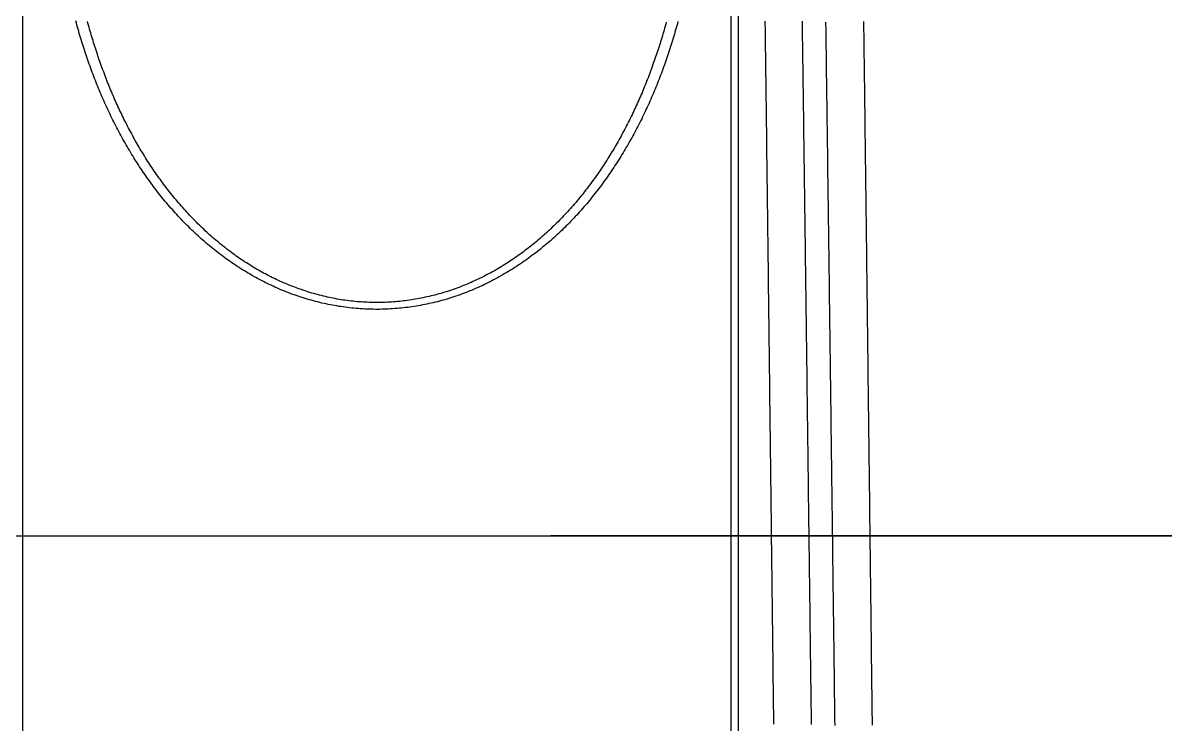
# Model space of a CAD drawing. Header units: millimetres. Extents: x 2213 to 82676, y 1050 to 28650.
# Drawn here: x 32554.17 to 32572.01, y 3489.42 to 3500.38 of the extents above; entities that cross this region are included whole.
import ezdxf

# ---------------------------------------------------------------- set-up
doc = ezdxf.new("R2010")
doc.units = ezdxf.units.MM
doc.header["$LTSCALE"] = 200
for name, pattern in [('CENTERX2', [101.6, 63.5, -12.7, 12.7, -12.7]), ('DASHDOT', [1, 0.5, -0.25, 0, -0.25]), ('DASHED', [0.75, 0.5, -0.25]), ('DGN4', [76.760163, 38.380082, -19.190041, 0, -19.190041])]:
    doc.linetypes.add(name, pattern=pattern)
doc.layers.add('A-FIX', color=5, linetype='Continuous')

# ---------------------------------------------------------------- blocks, each defined once
blk = doc.blocks.new('대변기 정면도')
at = {"linetype": 'Continuous'}
for p, q in [((14902.058, 31284.02), (14902.058, 31326.297)), ((14913.122, 31284.02), (14913.122, 31326.297)), ((14901.944, 31284.259), (14901.944, 31326.057))]:
    blk.add_line(p, q, dxfattribs=at)
at = {"linetype": 'DASHDOT'}
blk.add_line((14804.882, 31305.158), (14954.136, 31305.158), dxfattribs=at)
at = {"linetype": 'DGN4', "lineweight": 0}
blk.add_line((14804.882, 31305.158), (14954.137, 31305.158), dxfattribs=at)
at = {"linetype": 'CENTERX2', "ltscale": 100}
blk.add_line((14956.597, 31305.158), (14819.236, 31305.158), dxfattribs=at)
at = {"linetype": 'Continuous'}
blk.add_lwpolyline([(14899.99, 31313.198), (14899.989, 31313.167), (14899.989, 31313.135), (14899.989, 31313.104), (14899.988, 31313.073), (14899.988, 31313.041), (14899.987, 31313.01), (14899.987, 31312.979), (14899.987, 31312.947), (14899.986, 31312.916), (14899.986, 31312.885), (14899.985, 31312.853), (14899.985, 31312.822), (14899.985, 31312.791), (14899.984, 31312.759), (14899.984, 31312.728), (14899.983, 31312.697), (14899.983, 31312.665), (14899.983, 31312.634), (14899.982, 31312.603), (14899.982, 31312.571), (14899.981, 31312.54), (14899.981, 31312.509), (14899.981, 31312.477), (14899.98, 31312.446), (14899.98, 31312.415), (14899.979, 31312.383), (14899.979, 31312.352), (14899.979, 31312.321), (14899.978, 31312.29), (14899.978, 31312.258), (14899.977, 31312.227), (14899.977, 31312.196), (14899.977, 31312.164), (14899.976, 31312.133), (14899.976, 31312.102), (14899.975, 31312.07), (14899.975, 31312.039), (14899.975, 31312.008), (14899.974, 31311.976), (14899.974, 31311.945), (14899.973, 31311.914), (14899.973, 31311.882), (14899.973, 31311.851), (14899.972, 31311.82), (14899.972, 31311.788), (14899.971, 31311.757), (14899.971, 31311.726), (14899.971, 31311.694), (14899.97, 31311.663), (14899.97, 31311.632), (14899.969, 31311.6), (14899.969, 31311.569), (14899.969, 31311.538), (14899.968, 31311.506), (14899.968, 31311.475), (14899.967, 31311.444), (14899.967, 31311.412), (14899.967, 31311.381), (14899.966, 31311.35), (14899.966, 31311.318), (14899.966, 31311.287), (14899.965, 31311.256), (14899.965, 31311.224), (14899.964, 31311.193), (14899.964, 31311.162), (14899.964, 31311.13), (14899.963, 31311.099), (14899.963, 31311.068), (14899.962, 31311.036), (14899.962, 31311.005), (14899.962, 31310.974), (14899.961, 31310.943), (14899.961, 31310.911), (14899.96, 31310.88), (14899.96, 31310.849), (14899.96, 31310.817), (14899.959, 31310.786), (14899.959, 31310.755), (14899.958, 31310.723), (14899.958, 31310.692), (14899.958, 31310.661), (14899.957, 31310.629), (14899.957, 31310.598), (14899.957, 31310.567), (14899.956, 31310.535), (14899.956, 31310.504), (14899.955, 31310.473), (14899.955, 31310.441), (14899.955, 31310.41), (14899.954, 31310.379), (14899.954, 31310.347), (14899.953, 31310.316), (14899.953, 31310.285), (14899.953, 31310.253), (14899.952, 31310.222), (14899.952, 31310.191), (14899.952, 31310.159), (14899.951, 31310.128), (14899.951, 31310.097), (14899.95, 31310.065), (14899.95, 31310.034), (14899.95, 31310.003), (14899.949, 31309.971), (14899.949, 31309.94), (14899.948, 31309.909), (14899.948, 31309.877), (14899.948, 31309.846), (14899.947, 31309.815), (14899.947, 31309.783), (14899.947, 31309.752), (14899.946, 31309.721), (14899.946, 31309.689), (14899.945, 31309.658), (14899.945, 31309.627), (14899.945, 31309.595), (14899.944, 31309.564), (14899.944, 31309.533), (14899.943, 31309.502), (14899.943, 31309.47), (14899.943, 31309.439), (14899.942, 31309.408), (14899.942, 31309.376), (14899.942, 31309.345), (14899.941, 31309.314), (14899.941, 31309.282), (14899.94, 31309.251), (14899.94, 31309.22), (14899.94, 31309.188), (14899.939, 31309.157), (14899.939, 31309.126), (14899.939, 31309.094), (14899.938, 31309.063), (14899.938, 31309.032), (14899.937, 31309), (14899.937, 31308.969), (14899.937, 31308.938), (14899.936, 31308.906), (14899.936, 31308.875), (14899.935, 31308.844), (14899.935, 31308.812), (14899.935, 31308.781), (14899.934, 31308.75), (14899.934, 31308.718), (14899.934, 31308.687), (14899.933, 31308.656), (14899.933, 31308.624), (14899.932, 31308.593), (14899.932, 31308.562), (14899.932, 31308.53), (14899.931, 31308.499), (14899.931, 31308.468), (14899.931, 31308.436), (14899.93, 31308.405), (14899.93, 31308.374), (14899.929, 31308.342), (14899.929, 31308.311), (14899.929, 31308.28), (14899.928, 31308.248), (14899.928, 31308.217), (14899.927, 31308.186), (14899.927, 31308.155), (14899.927, 31308.123), (14899.926, 31308.092), (14899.926, 31308.061), (14899.926, 31308.029), (14899.925, 31307.998), (14899.925, 31307.967), (14899.924, 31307.935), (14899.924, 31307.904), (14899.924, 31307.873), (14899.923, 31307.841), (14899.923, 31307.81), (14899.923, 31307.779), (14899.922, 31307.747), (14899.922, 31307.716), (14899.921, 31307.685), (14899.921, 31307.653), (14899.921, 31307.622), (14899.92, 31307.591), (14899.92, 31307.559), (14899.92, 31307.528), (14899.919, 31307.497), (14899.919, 31307.465), (14899.918, 31307.434), (14899.918, 31307.403), (14899.918, 31307.371), (14899.917, 31307.34), (14899.917, 31307.309), (14899.917, 31307.277), (14899.916, 31307.246), (14899.916, 31307.215), (14899.915, 31307.183), (14899.915, 31307.152), (14899.915, 31307.121), (14899.914, 31307.089), (14899.914, 31307.058), (14899.914, 31307.027), (14899.913, 31306.995), (14899.913, 31306.964), (14899.912, 31306.933), (14899.912, 31306.901), (14899.912, 31306.87), (14899.911, 31306.839), (14899.911, 31306.808), (14899.911, 31306.776), (14899.91, 31306.745), (14899.91, 31306.714), (14899.909, 31306.682), (14899.909, 31306.651), (14899.909, 31306.62), (14899.908, 31306.588), (14899.908, 31306.557), (14899.908, 31306.526), (14899.907, 31306.494), (14899.907, 31306.463), (14899.906, 31306.432), (14899.906, 31306.4), (14899.906, 31306.369), (14899.905, 31306.338), (14899.905, 31306.306), (14899.905, 31306.275), (14899.904, 31306.244), (14899.904, 31306.212), (14899.903, 31306.181), (14899.903, 31306.15), (14899.903, 31306.118), (14899.902, 31306.087), (14899.902, 31306.056), (14899.902, 31306.024), (14899.901, 31305.993), (14899.901, 31305.962), (14899.9, 31305.93), (14899.9, 31305.899), (14899.9, 31305.868), (14899.899, 31305.836), (14899.899, 31305.805), (14899.899, 31305.774), (14899.898, 31305.742), (14899.898, 31305.711), (14899.897, 31305.68), (14899.897, 31305.648), (14899.897, 31305.617), (14899.896, 31305.586), (14899.896, 31305.554), (14899.896, 31305.523), (14899.895, 31305.492), (14899.895, 31305.46), (14899.894, 31305.429), (14899.894, 31305.398), (14899.894, 31305.367), (14899.893, 31305.335), (14899.893, 31305.304), (14899.893, 31305.273), (14899.892, 31305.241), (14899.892, 31305.21), (14899.891, 31305.179), (14899.891, 31305.147), (14899.891, 31305.116), (14899.89, 31305.085), (14899.89, 31305.053), (14899.89, 31305.022), (14899.889, 31304.991), (14899.889, 31304.959), (14899.888, 31304.928), (14899.888, 31304.897), (14899.888, 31304.865), (14899.887, 31304.834), (14899.887, 31304.803), (14899.887, 31304.771), (14899.886, 31304.74), (14899.886, 31304.709), (14899.885, 31304.677), (14899.885, 31304.646), (14899.885, 31304.615), (14899.884, 31304.583), (14899.884, 31304.552), (14899.884, 31304.521), (14899.883, 31304.489), (14899.883, 31304.458), (14899.882, 31304.427), (14899.882, 31304.395), (14899.882, 31304.364), (14899.881, 31304.333), (14899.881, 31304.301), (14899.881, 31304.27), (14899.88, 31304.239), (14899.88, 31304.207), (14899.88, 31304.176), (14899.879, 31304.145), (14899.879, 31304.113), (14899.878, 31304.082), (14899.878, 31304.051), (14899.878, 31304.019), (14899.877, 31303.988), (14899.877, 31303.957), (14899.877, 31303.926), (14899.876, 31303.894), (14899.876, 31303.863), (14899.875, 31303.832), (14899.875, 31303.8), (14899.875, 31303.769), (14899.874, 31303.738), (14899.874, 31303.706), (14899.874, 31303.675), (14899.873, 31303.644), (14899.873, 31303.612), (14899.872, 31303.581), (14899.872, 31303.55), (14899.872, 31303.518), (14899.871, 31303.487), (14899.871, 31303.456), (14899.871, 31303.424), (14899.87, 31303.393), (14899.87, 31303.362), (14899.869, 31303.33), (14899.869, 31303.299), (14899.869, 31303.268), (14899.868, 31303.236), (14899.868, 31303.205), (14899.868, 31303.174), (14899.867, 31303.142), (14899.867, 31303.111), (14899.866, 31303.08), (14899.866, 31303.048), (14899.866, 31303.017), (14899.865, 31302.986), (14899.865, 31302.954), (14899.864, 31302.923), (14899.864, 31302.892), (14899.864, 31302.86), (14899.863, 31302.829), (14899.863, 31302.798), (14899.863, 31302.766), (14899.862, 31302.735), (14899.862, 31302.704), (14899.861, 31302.672), (14899.861, 31302.641), (14899.861, 31302.61), (14899.86, 31302.579), (14899.86, 31302.547), (14899.86, 31302.516), (14899.859, 31302.485), (14899.859, 31302.453), (14899.858, 31302.422), (14899.858, 31302.391), (14899.858, 31302.359), (14899.857, 31302.328), (14899.857, 31302.297), (14899.857, 31302.265), (14899.856, 31302.234), (14899.856, 31302.203)], dxfattribs=at)
at = {"linetype": 'DASHED'}
for points in [[(14901.53, 31313.203), (14901.529, 31313.167), (14901.529, 31313.132), (14901.528, 31313.096), (14901.528, 31313.06), (14901.527, 31313.025), (14901.527, 31312.989), (14901.527, 31312.953), (14901.526, 31312.918), (14901.526, 31312.882), (14901.525, 31312.846), (14901.525, 31312.811), (14901.524, 31312.775), (14901.524, 31312.739), (14901.523, 31312.704), (14901.523, 31312.668), (14901.522, 31312.632), (14901.522, 31312.597), (14901.521, 31312.561), (14901.521, 31312.525), (14901.521, 31312.49), (14901.52, 31312.454), (14901.52, 31312.418), (14901.519, 31312.382), (14901.519, 31312.347), (14901.518, 31312.311), (14901.518, 31312.275), (14901.517, 31312.24), (14901.517, 31312.204), (14901.516, 31312.168), (14901.516, 31312.133), (14901.516, 31312.097), (14901.515, 31312.061), (14901.515, 31312.026), (14901.514, 31311.99), (14901.514, 31311.954), (14901.513, 31311.919), (14901.513, 31311.883), (14901.512, 31311.847), (14901.512, 31311.812), (14901.511, 31311.776), (14901.511, 31311.74), (14901.511, 31311.705), (14901.51, 31311.669), (14901.51, 31311.633), (14901.509, 31311.598), (14901.509, 31311.562), (14901.508, 31311.526), (14901.508, 31311.491), (14901.507, 31311.455), (14901.507, 31311.419), (14901.507, 31311.384), (14901.506, 31311.348), (14901.506, 31311.312), (14901.505, 31311.277), (14901.505, 31311.241), (14901.504, 31311.205), (14901.504, 31311.17), (14901.503, 31311.134), (14901.503, 31311.098), (14901.503, 31311.063), (14901.502, 31311.027), (14901.502, 31310.991), (14901.501, 31310.956), (14901.501, 31310.92), (14901.5, 31310.884), (14901.5, 31310.849), (14901.499, 31310.813), (14901.499, 31310.777), (14901.499, 31310.742), (14901.498, 31310.706), (14901.498, 31310.67), (14901.497, 31310.635), (14901.497, 31310.599), (14901.496, 31310.563), (14901.496, 31310.527), (14901.495, 31310.492), (14901.495, 31310.456), (14901.495, 31310.42), (14901.494, 31310.385), (14901.494, 31310.349), (14901.493, 31310.313), (14901.493, 31310.278), (14901.492, 31310.242), (14901.492, 31310.206), (14901.491, 31310.171), (14901.491, 31310.135), (14901.491, 31310.099), (14901.49, 31310.064), (14901.49, 31310.028), (14901.489, 31309.992), (14901.489, 31309.957), (14901.488, 31309.921), (14901.488, 31309.885), (14901.488, 31309.85), (14901.487, 31309.814), (14901.487, 31309.778), (14901.486, 31309.743), (14901.486, 31309.707), (14901.485, 31309.671), (14901.485, 31309.636), (14901.484, 31309.6), (14901.484, 31309.564), (14901.484, 31309.529), (14901.483, 31309.493), (14901.483, 31309.457), (14901.482, 31309.422), (14901.482, 31309.386), (14901.481, 31309.35), (14901.481, 31309.315), (14901.481, 31309.279), (14901.48, 31309.243), (14901.48, 31309.208), (14901.479, 31309.172), (14901.479, 31309.136), (14901.478, 31309.101), (14901.478, 31309.065), (14901.478, 31309.029), (14901.477, 31308.994), (14901.477, 31308.958), (14901.476, 31308.922), (14901.476, 31308.887), (14901.475, 31308.851), (14901.475, 31308.815), (14901.475, 31308.78), (14901.474, 31308.744), (14901.474, 31308.708), (14901.473, 31308.672), (14901.473, 31308.637), (14901.472, 31308.601), (14901.472, 31308.565), (14901.471, 31308.53), (14901.471, 31308.494), (14901.471, 31308.458), (14901.47, 31308.423), (14901.47, 31308.387), (14901.469, 31308.351), (14901.469, 31308.316), (14901.468, 31308.28), (14901.468, 31308.244), (14901.468, 31308.209), (14901.467, 31308.173), (14901.467, 31308.137), (14901.466, 31308.102), (14901.466, 31308.066), (14901.465, 31308.03), (14901.465, 31307.995), (14901.465, 31307.959), (14901.464, 31307.923), (14901.464, 31307.888), (14901.463, 31307.852), (14901.463, 31307.816), (14901.462, 31307.781), (14901.462, 31307.745), (14901.462, 31307.709), (14901.461, 31307.674), (14901.461, 31307.638), (14901.46, 31307.602), (14901.46, 31307.567), (14901.459, 31307.531), (14901.459, 31307.495), (14901.459, 31307.46), (14901.458, 31307.424), (14901.458, 31307.388), (14901.457, 31307.353), (14901.457, 31307.317), (14901.456, 31307.281), (14901.456, 31307.246), (14901.456, 31307.21), (14901.455, 31307.174), (14901.455, 31307.139), (14901.454, 31307.103), (14901.454, 31307.067), (14901.453, 31307.032), (14901.453, 31306.996), (14901.453, 31306.96), (14901.452, 31306.925), (14901.452, 31306.889), (14901.451, 31306.853), (14901.451, 31306.817), (14901.45, 31306.782), (14901.45, 31306.746), (14901.45, 31306.71), (14901.449, 31306.675), (14901.449, 31306.639), (14901.448, 31306.603), (14901.448, 31306.568), (14901.447, 31306.532), (14901.447, 31306.496), (14901.447, 31306.461), (14901.446, 31306.425), (14901.446, 31306.389), (14901.445, 31306.354), (14901.445, 31306.318), (14901.444, 31306.282), (14901.444, 31306.247), (14901.444, 31306.211), (14901.443, 31306.175), (14901.443, 31306.14), (14901.442, 31306.104), (14901.442, 31306.068), (14901.441, 31306.033), (14901.441, 31305.997), (14901.441, 31305.961), (14901.44, 31305.926), (14901.44, 31305.89), (14901.439, 31305.854), (14901.439, 31305.819), (14901.439, 31305.783), (14901.438, 31305.747), (14901.438, 31305.712), (14901.437, 31305.676), (14901.437, 31305.64), (14901.436, 31305.605), (14901.436, 31305.569), (14901.436, 31305.533), (14901.435, 31305.498), (14901.435, 31305.462), (14901.434, 31305.426), (14901.434, 31305.391), (14901.433, 31305.355), (14901.433, 31305.319), (14901.433, 31305.284), (14901.432, 31305.248), (14901.432, 31305.212), (14901.431, 31305.177), (14901.431, 31305.141), (14901.43, 31305.105), (14901.43, 31305.069), (14901.43, 31305.034), (14901.429, 31304.998), (14901.429, 31304.962), (14901.428, 31304.927), (14901.428, 31304.891), (14901.427, 31304.855), (14901.427, 31304.82), (14901.427, 31304.784), (14901.426, 31304.748), (14901.426, 31304.713), (14901.425, 31304.677), (14901.425, 31304.641), (14901.424, 31304.606), (14901.424, 31304.57), (14901.424, 31304.534), (14901.423, 31304.499), (14901.423, 31304.463), (14901.422, 31304.427), (14901.422, 31304.392), (14901.421, 31304.356), (14901.421, 31304.32), (14901.421, 31304.285), (14901.42, 31304.249), (14901.42, 31304.213), (14901.419, 31304.178), (14901.419, 31304.142), (14901.418, 31304.106), (14901.418, 31304.071), (14901.418, 31304.035), (14901.417, 31303.999), (14901.417, 31303.964), (14901.416, 31303.928), (14901.416, 31303.892), (14901.416, 31303.857), (14901.415, 31303.821), (14901.415, 31303.785), (14901.414, 31303.75), (14901.414, 31303.714), (14901.413, 31303.678), (14901.413, 31303.643), (14901.413, 31303.607), (14901.412, 31303.571), (14901.412, 31303.536), (14901.411, 31303.5), (14901.411, 31303.464), (14901.41, 31303.429), (14901.41, 31303.393), (14901.41, 31303.357), (14901.409, 31303.322), (14901.409, 31303.286), (14901.408, 31303.25), (14901.408, 31303.214), (14901.407, 31303.179), (14901.407, 31303.143), (14901.407, 31303.107), (14901.406, 31303.072), (14901.406, 31303.036), (14901.405, 31303), (14901.405, 31302.965), (14901.404, 31302.929), (14901.404, 31302.893), (14901.404, 31302.858), (14901.403, 31302.822), (14901.403, 31302.786), (14901.402, 31302.751), (14901.402, 31302.715), (14901.401, 31302.679), (14901.401, 31302.644), (14901.401, 31302.608), (14901.4, 31302.572), (14901.4, 31302.537), (14901.399, 31302.501), (14901.399, 31302.465), (14901.398, 31302.43), (14901.398, 31302.394), (14901.398, 31302.358), (14901.397, 31302.323), (14901.397, 31302.287), (14901.396, 31302.251), (14901.396, 31302.216)], [(14900.582, 31313.189), (14900.582, 31313.159), (14900.582, 31313.13), (14900.581, 31313.1), (14900.581, 31313.07), (14900.58, 31313.041), (14900.58, 31313.011), (14900.579, 31312.982), (14900.579, 31312.952), (14900.579, 31312.923), (14900.578, 31312.893), (14900.578, 31312.864), (14900.577, 31312.834), (14900.577, 31312.805), (14900.577, 31312.775), (14900.576, 31312.746), (14900.576, 31312.716), (14900.575, 31312.686), (14900.575, 31312.657), (14900.575, 31312.627), (14900.574, 31312.598), (14900.574, 31312.568), (14900.573, 31312.539), (14900.573, 31312.509), (14900.573, 31312.48), (14900.572, 31312.45), (14900.572, 31312.421), (14900.571, 31312.391), (14900.571, 31312.361), (14900.571, 31312.332), (14900.57, 31312.302), (14900.57, 31312.273), (14900.569, 31312.243), (14900.569, 31312.214), (14900.569, 31312.184), (14900.568, 31312.155), (14900.568, 31312.125), (14900.567, 31312.096), (14900.567, 31312.066), (14900.567, 31312.036), (14900.566, 31312.007), (14900.566, 31311.977), (14900.565, 31311.948), (14900.565, 31311.918), (14900.565, 31311.889), (14900.564, 31311.859), (14900.564, 31311.83), (14900.563, 31311.8), (14900.563, 31311.771), (14900.563, 31311.741), (14900.562, 31311.711), (14900.562, 31311.682), (14900.561, 31311.652), (14900.561, 31311.623), (14900.561, 31311.593), (14900.56, 31311.564), (14900.56, 31311.534), (14900.559, 31311.505), (14900.559, 31311.475), (14900.559, 31311.446), (14900.558, 31311.416), (14900.558, 31311.387), (14900.557, 31311.357), (14900.557, 31311.327), (14900.557, 31311.298), (14900.556, 31311.268), (14900.556, 31311.239), (14900.555, 31311.209), (14900.555, 31311.18), (14900.555, 31311.15), (14900.554, 31311.121), (14900.554, 31311.091), (14900.553, 31311.062), (14900.553, 31311.032), (14900.553, 31311.002), (14900.552, 31310.973), (14900.552, 31310.943), (14900.551, 31310.914), (14900.551, 31310.884), (14900.551, 31310.855), (14900.55, 31310.825), (14900.55, 31310.796), (14900.55, 31310.766), (14900.549, 31310.737), (14900.549, 31310.707), (14900.548, 31310.677), (14900.548, 31310.648), (14900.548, 31310.618), (14900.547, 31310.589), (14900.547, 31310.559), (14900.546, 31310.53), (14900.546, 31310.5), (14900.546, 31310.471), (14900.545, 31310.441), (14900.545, 31310.412), (14900.544, 31310.382), (14900.544, 31310.352), (14900.544, 31310.323), (14900.543, 31310.293), (14900.543, 31310.264), (14900.543, 31310.234), (14900.542, 31310.205), (14900.542, 31310.175), (14900.541, 31310.146), (14900.541, 31310.116), (14900.541, 31310.087), (14900.54, 31310.057), (14900.54, 31310.027), (14900.539, 31309.998), (14900.539, 31309.968), (14900.539, 31309.939), (14900.538, 31309.909), (14900.538, 31309.88), (14900.537, 31309.85), (14900.537, 31309.821), (14900.537, 31309.791), (14900.536, 31309.762), (14900.536, 31309.732), (14900.536, 31309.703), (14900.535, 31309.673), (14900.535, 31309.643), (14900.534, 31309.614), (14900.534, 31309.584), (14900.534, 31309.555), (14900.533, 31309.525), (14900.533, 31309.496), (14900.533, 31309.466), (14900.532, 31309.437), (14900.532, 31309.407), (14900.531, 31309.378), (14900.531, 31309.348), (14900.531, 31309.318), (14900.53, 31309.289), (14900.53, 31309.259), (14900.529, 31309.23), (14900.529, 31309.2), (14900.529, 31309.171), (14900.528, 31309.141), (14900.528, 31309.112), (14900.528, 31309.082), (14900.527, 31309.053), (14900.527, 31309.023), (14900.526, 31308.993), (14900.526, 31308.964), (14900.526, 31308.934), (14900.525, 31308.905), (14900.525, 31308.875), (14900.524, 31308.846), (14900.524, 31308.816), (14900.524, 31308.787), (14900.523, 31308.757), (14900.523, 31308.728), (14900.523, 31308.698), (14900.522, 31308.668), (14900.522, 31308.639), (14900.521, 31308.609), (14900.521, 31308.58), (14900.521, 31308.55), (14900.52, 31308.521), (14900.52, 31308.491), (14900.52, 31308.462), (14900.519, 31308.432), (14900.519, 31308.403), (14900.518, 31308.373), (14900.518, 31308.343), (14900.518, 31308.314), (14900.517, 31308.284), (14900.517, 31308.255), (14900.516, 31308.225), (14900.516, 31308.196), (14900.516, 31308.166), (14900.515, 31308.137), (14900.515, 31308.107), (14900.515, 31308.078), (14900.514, 31308.048), (14900.514, 31308.019), (14900.513, 31307.989), (14900.513, 31307.959), (14900.513, 31307.93), (14900.512, 31307.9), (14900.512, 31307.871), (14900.512, 31307.841), (14900.511, 31307.812), (14900.511, 31307.782), (14900.51, 31307.753), (14900.51, 31307.723), (14900.51, 31307.694), (14900.509, 31307.664), (14900.509, 31307.634), (14900.509, 31307.605), (14900.508, 31307.575), (14900.508, 31307.546), (14900.507, 31307.516), (14900.507, 31307.487), (14900.507, 31307.457), (14900.506, 31307.428), (14900.506, 31307.398), (14900.506, 31307.369), (14900.505, 31307.339), (14900.505, 31307.309), (14900.504, 31307.28), (14900.504, 31307.25), (14900.504, 31307.221), (14900.503, 31307.191), (14900.503, 31307.162), (14900.503, 31307.132), (14900.502, 31307.103), (14900.502, 31307.073), (14900.501, 31307.044), (14900.501, 31307.014), (14900.501, 31306.984), (14900.5, 31306.955), (14900.5, 31306.925), (14900.5, 31306.896), (14900.499, 31306.866), (14900.499, 31306.837), (14900.498, 31306.807), (14900.498, 31306.778), (14900.498, 31306.748), (14900.497, 31306.719), (14900.497, 31306.689), (14900.497, 31306.659), (14900.496, 31306.63), (14900.496, 31306.6), (14900.495, 31306.571), (14900.495, 31306.541), (14900.495, 31306.512), (14900.494, 31306.482), (14900.494, 31306.453), (14900.494, 31306.423), (14900.493, 31306.394), (14900.493, 31306.364), (14900.492, 31306.335), (14900.492, 31306.305), (14900.492, 31306.275), (14900.491, 31306.246), (14900.491, 31306.216), (14900.491, 31306.187), (14900.49, 31306.157), (14900.49, 31306.128), (14900.489, 31306.098), (14900.489, 31306.069), (14900.489, 31306.039), (14900.488, 31306.01), (14900.488, 31305.98), (14900.488, 31305.95), (14900.487, 31305.921), (14900.487, 31305.891), (14900.486, 31305.862), (14900.486, 31305.832), (14900.486, 31305.803), (14900.485, 31305.773), (14900.485, 31305.744), (14900.485, 31305.714), (14900.484, 31305.685), (14900.484, 31305.655), (14900.483, 31305.625), (14900.483, 31305.596), (14900.483, 31305.566), (14900.482, 31305.537), (14900.482, 31305.507), (14900.482, 31305.478), (14900.481, 31305.448), (14900.481, 31305.419), (14900.48, 31305.389), (14900.48, 31305.36), (14900.48, 31305.33), (14900.479, 31305.3), (14900.479, 31305.271), (14900.479, 31305.241), (14900.478, 31305.212), (14900.478, 31305.182), (14900.477, 31305.153), (14900.477, 31305.123), (14900.477, 31305.094), (14900.476, 31305.064), (14900.476, 31305.035), (14900.476, 31305.005), (14900.475, 31304.975), (14900.475, 31304.946), (14900.474, 31304.916), (14900.474, 31304.887), (14900.474, 31304.857), (14900.473, 31304.828), (14900.473, 31304.798), (14900.473, 31304.769), (14900.472, 31304.739), (14900.472, 31304.71), (14900.471, 31304.68), (14900.471, 31304.651), (14900.471, 31304.621), (14900.47, 31304.591), (14900.47, 31304.562), (14900.47, 31304.532), (14900.469, 31304.503), (14900.469, 31304.473), (14900.468, 31304.444), (14900.468, 31304.414), (14900.468, 31304.385), (14900.467, 31304.355), (14900.467, 31304.326), (14900.467, 31304.296), (14900.466, 31304.266), (14900.466, 31304.237), (14900.465, 31304.207), (14900.465, 31304.178), (14900.465, 31304.148), (14900.464, 31304.119), (14900.464, 31304.089), (14900.464, 31304.06), (14900.463, 31304.03), (14900.463, 31304.001), (14900.462, 31303.971), (14900.462, 31303.941), (14900.462, 31303.912), (14900.461, 31303.882), (14900.461, 31303.853), (14900.461, 31303.823), (14900.46, 31303.794), (14900.46, 31303.764), (14900.459, 31303.735), (14900.459, 31303.705), (14900.459, 31303.676), (14900.458, 31303.646), (14900.458, 31303.616), (14900.458, 31303.587), (14900.457, 31303.557), (14900.457, 31303.528), (14900.456, 31303.498), (14900.456, 31303.469), (14900.456, 31303.439), (14900.455, 31303.41), (14900.455, 31303.38), (14900.455, 31303.351), (14900.454, 31303.321), (14900.454, 31303.291), (14900.453, 31303.262), (14900.453, 31303.232), (14900.453, 31303.203), (14900.452, 31303.173), (14900.452, 31303.144), (14900.452, 31303.114), (14900.451, 31303.085), (14900.451, 31303.055), (14900.45, 31303.026), (14900.45, 31302.996), (14900.45, 31302.967), (14900.449, 31302.937), (14900.449, 31302.907), (14900.449, 31302.878), (14900.448, 31302.848), (14900.448, 31302.819), (14900.447, 31302.789), (14900.447, 31302.76), (14900.447, 31302.73), (14900.446, 31302.701), (14900.446, 31302.671), (14900.446, 31302.642), (14900.445, 31302.612), (14900.445, 31302.582), (14900.444, 31302.553), (14900.444, 31302.523), (14900.444, 31302.494), (14900.443, 31302.464), (14900.443, 31302.435), (14900.443, 31302.405), (14900.442, 31302.376), (14900.442, 31302.346), (14900.441, 31302.317), (14900.441, 31302.287), (14900.441, 31302.257), (14900.44, 31302.228), (14900.44, 31302.198)], [(14900.95, 31313.201), (14900.949, 31313.171), (14900.949, 31313.141), (14900.949, 31313.112), (14900.948, 31313.082), (14900.948, 31313.053), (14900.947, 31313.023), (14900.947, 31312.994), (14900.946, 31312.964), (14900.946, 31312.935), (14900.946, 31312.905), (14900.945, 31312.876), (14900.945, 31312.846), (14900.944, 31312.816), (14900.944, 31312.787), (14900.944, 31312.757), (14900.943, 31312.728), (14900.943, 31312.698), (14900.942, 31312.669), (14900.942, 31312.639), (14900.942, 31312.61), (14900.941, 31312.58), (14900.941, 31312.551), (14900.94, 31312.521), (14900.94, 31312.491), (14900.94, 31312.462), (14900.939, 31312.432), (14900.939, 31312.403), (14900.938, 31312.373), (14900.938, 31312.344), (14900.938, 31312.314), (14900.937, 31312.285), (14900.937, 31312.255), (14900.936, 31312.226), (14900.936, 31312.196), (14900.936, 31312.166), (14900.935, 31312.137), (14900.935, 31312.107), (14900.934, 31312.078), (14900.934, 31312.048), (14900.934, 31312.019), (14900.933, 31311.989), (14900.933, 31311.96), (14900.932, 31311.93), (14900.932, 31311.901), (14900.932, 31311.871), (14900.931, 31311.842), (14900.931, 31311.812), (14900.93, 31311.782), (14900.93, 31311.753), (14900.93, 31311.723), (14900.929, 31311.694), (14900.929, 31311.664), (14900.928, 31311.635), (14900.928, 31311.605), (14900.928, 31311.576), (14900.927, 31311.546), (14900.927, 31311.517), (14900.926, 31311.487), (14900.926, 31311.457), (14900.926, 31311.428), (14900.925, 31311.398), (14900.925, 31311.369), (14900.924, 31311.339), (14900.924, 31311.31), (14900.924, 31311.28), (14900.923, 31311.251), (14900.923, 31311.221), (14900.922, 31311.192), (14900.922, 31311.162), (14900.922, 31311.132), (14900.921, 31311.103), (14900.921, 31311.073), (14900.92, 31311.044), (14900.92, 31311.014), (14900.92, 31310.985), (14900.919, 31310.955), (14900.919, 31310.926), (14900.919, 31310.896), (14900.918, 31310.867), (14900.918, 31310.837), (14900.917, 31310.807), (14900.917, 31310.778), (14900.917, 31310.748), (14900.916, 31310.719), (14900.916, 31310.689), (14900.915, 31310.66), (14900.915, 31310.63), (14900.915, 31310.601), (14900.914, 31310.571), (14900.914, 31310.542), (14900.913, 31310.512), (14900.913, 31310.482), (14900.913, 31310.453), (14900.912, 31310.423), (14900.912, 31310.394), (14900.912, 31310.364), (14900.911, 31310.335), (14900.911, 31310.305), (14900.91, 31310.276), (14900.91, 31310.246), (14900.91, 31310.217), (14900.909, 31310.187), (14900.909, 31310.158), (14900.908, 31310.128), (14900.908, 31310.098), (14900.908, 31310.069), (14900.907, 31310.039), (14900.907, 31310.01), (14900.906, 31309.98), (14900.906, 31309.951), (14900.906, 31309.921), (14900.905, 31309.892), (14900.905, 31309.862), (14900.905, 31309.833), (14900.904, 31309.803), (14900.904, 31309.773), (14900.903, 31309.744), (14900.903, 31309.714), (14900.903, 31309.685), (14900.902, 31309.655), (14900.902, 31309.626), (14900.901, 31309.596), (14900.901, 31309.567), (14900.901, 31309.537), (14900.9, 31309.508), (14900.9, 31309.478), (14900.9, 31309.448), (14900.899, 31309.419), (14900.899, 31309.389), (14900.898, 31309.36), (14900.898, 31309.33), (14900.898, 31309.301), (14900.897, 31309.271), (14900.897, 31309.242), (14900.896, 31309.212), (14900.896, 31309.183), (14900.896, 31309.153), (14900.895, 31309.123), (14900.895, 31309.094), (14900.895, 31309.064), (14900.894, 31309.035), (14900.894, 31309.005), (14900.893, 31308.976), (14900.893, 31308.946), (14900.893, 31308.917), (14900.892, 31308.887), (14900.892, 31308.858), (14900.892, 31308.828), (14900.891, 31308.799), (14900.891, 31308.769), (14900.89, 31308.739), (14900.89, 31308.71), (14900.89, 31308.68), (14900.889, 31308.651), (14900.889, 31308.621), (14900.888, 31308.592), (14900.888, 31308.562), (14900.888, 31308.533), (14900.887, 31308.503), (14900.887, 31308.474), (14900.887, 31308.444), (14900.886, 31308.414), (14900.886, 31308.385), (14900.885, 31308.355), (14900.885, 31308.326), (14900.885, 31308.296), (14900.884, 31308.267), (14900.884, 31308.237), (14900.884, 31308.208), (14900.883, 31308.178), (14900.883, 31308.149), (14900.882, 31308.119), (14900.882, 31308.089), (14900.882, 31308.06), (14900.881, 31308.03), (14900.881, 31308.001), (14900.881, 31307.971), (14900.88, 31307.942), (14900.88, 31307.912), (14900.879, 31307.883), (14900.879, 31307.853), (14900.879, 31307.824), (14900.878, 31307.794), (14900.878, 31307.764), (14900.877, 31307.735), (14900.877, 31307.705), (14900.877, 31307.676), (14900.876, 31307.646), (14900.876, 31307.617), (14900.876, 31307.587), (14900.875, 31307.558), (14900.875, 31307.528), (14900.874, 31307.499), (14900.874, 31307.469), (14900.874, 31307.439), (14900.873, 31307.41), (14900.873, 31307.38), (14900.873, 31307.351), (14900.872, 31307.321), (14900.872, 31307.292), (14900.871, 31307.262), (14900.871, 31307.233), (14900.871, 31307.203), (14900.87, 31307.174), (14900.87, 31307.144), (14900.87, 31307.115), (14900.869, 31307.085), (14900.869, 31307.055), (14900.868, 31307.026), (14900.868, 31306.996), (14900.868, 31306.967), (14900.867, 31306.937), (14900.867, 31306.908), (14900.867, 31306.878), (14900.866, 31306.849), (14900.866, 31306.819), (14900.865, 31306.79), (14900.865, 31306.76), (14900.865, 31306.73), (14900.864, 31306.701), (14900.864, 31306.671), (14900.864, 31306.642), (14900.863, 31306.612), (14900.863, 31306.583), (14900.862, 31306.553), (14900.862, 31306.524), (14900.862, 31306.494), (14900.861, 31306.465), (14900.861, 31306.435), (14900.861, 31306.405), (14900.86, 31306.376), (14900.86, 31306.346), (14900.859, 31306.317), (14900.859, 31306.287), (14900.859, 31306.258), (14900.858, 31306.228), (14900.858, 31306.199), (14900.858, 31306.169), (14900.857, 31306.14), (14900.857, 31306.11), (14900.856, 31306.08), (14900.856, 31306.051), (14900.856, 31306.021), (14900.855, 31305.992), (14900.855, 31305.962), (14900.855, 31305.933), (14900.854, 31305.903), (14900.854, 31305.874), (14900.853, 31305.844), (14900.853, 31305.815), (14900.853, 31305.785), (14900.852, 31305.755), (14900.852, 31305.726), (14900.852, 31305.696), (14900.851, 31305.667), (14900.851, 31305.637), (14900.85, 31305.608), (14900.85, 31305.578), (14900.85, 31305.549), (14900.849, 31305.519), (14900.849, 31305.49), (14900.849, 31305.46), (14900.848, 31305.431), (14900.848, 31305.401), (14900.847, 31305.371), (14900.847, 31305.342), (14900.847, 31305.312), (14900.846, 31305.283), (14900.846, 31305.253), (14900.846, 31305.224), (14900.845, 31305.194), (14900.845, 31305.165), (14900.844, 31305.135), (14900.844, 31305.106), (14900.844, 31305.076), (14900.843, 31305.046), (14900.843, 31305.017), (14900.843, 31304.987), (14900.842, 31304.958), (14900.842, 31304.928), (14900.841, 31304.899), (14900.841, 31304.869), (14900.841, 31304.84), (14900.84, 31304.81), (14900.84, 31304.781), (14900.84, 31304.751), (14900.839, 31304.721), (14900.839, 31304.692), (14900.838, 31304.662), (14900.838, 31304.633), (14900.838, 31304.603), (14900.837, 31304.574), (14900.837, 31304.544), (14900.837, 31304.515), (14900.836, 31304.485), (14900.836, 31304.456), (14900.836, 31304.426), (14900.835, 31304.396), (14900.835, 31304.367), (14900.834, 31304.337), (14900.834, 31304.308), (14900.834, 31304.278), (14900.833, 31304.249), (14900.833, 31304.219), (14900.833, 31304.19), (14900.832, 31304.16), (14900.832, 31304.131), (14900.831, 31304.101), (14900.831, 31304.071), (14900.831, 31304.042), (14900.83, 31304.012), (14900.83, 31303.983), (14900.83, 31303.953), (14900.829, 31303.924), (14900.829, 31303.894), (14900.828, 31303.865), (14900.828, 31303.835), (14900.828, 31303.806), (14900.827, 31303.776), (14900.827, 31303.746), (14900.827, 31303.717), (14900.826, 31303.687), (14900.826, 31303.658), (14900.825, 31303.628), (14900.825, 31303.599), (14900.825, 31303.569), (14900.824, 31303.54), (14900.824, 31303.51), (14900.824, 31303.481), (14900.823, 31303.451), (14900.823, 31303.422), (14900.822, 31303.392), (14900.822, 31303.362), (14900.822, 31303.333), (14900.821, 31303.303), (14900.821, 31303.274), (14900.821, 31303.244), (14900.82, 31303.215), (14900.82, 31303.185), (14900.819, 31303.156), (14900.819, 31303.126), (14900.819, 31303.097), (14900.818, 31303.067), (14900.818, 31303.037), (14900.817, 31303.008), (14900.817, 31302.978), (14900.817, 31302.949), (14900.816, 31302.919), (14900.816, 31302.89), (14900.816, 31302.86), (14900.815, 31302.831), (14900.815, 31302.801), (14900.814, 31302.772), (14900.814, 31302.742), (14900.814, 31302.712), (14900.813, 31302.683), (14900.813, 31302.653), (14900.813, 31302.624), (14900.812, 31302.594), (14900.812, 31302.565), (14900.811, 31302.535), (14900.811, 31302.506), (14900.811, 31302.476), (14900.81, 31302.447), (14900.81, 31302.417), (14900.81, 31302.387), (14900.809, 31302.358), (14900.809, 31302.328), (14900.808, 31302.299), (14900.808, 31302.269), (14900.808, 31302.24), (14900.807, 31302.21)], [(14902.889, 31313.195), (14902.898, 31313.162), (14902.907, 31313.13), (14902.916, 31313.097), (14902.925, 31313.065), (14902.935, 31313.032), (14902.944, 31313), (14902.954, 31312.967), (14902.964, 31312.935), (14902.973, 31312.903), (14902.983, 31312.87), (14902.993, 31312.838), (14903.004, 31312.806), (14903.014, 31312.774), (14903.024, 31312.741), (14903.035, 31312.709), (14903.046, 31312.677), (14903.057, 31312.645), (14903.067, 31312.613), (14903.079, 31312.581), (14903.09, 31312.549), (14903.101, 31312.518), (14903.112, 31312.486), (14903.124, 31312.454), (14903.136, 31312.422), (14903.148, 31312.391), (14903.16, 31312.359), (14903.172, 31312.328), (14903.184, 31312.296), (14903.196, 31312.265), (14903.209, 31312.233), (14903.221, 31312.202), (14903.234, 31312.171), (14903.247, 31312.139), (14903.26, 31312.108), (14903.273, 31312.077), (14903.286, 31312.046), (14903.3, 31312.015), (14903.313, 31311.984), (14903.327, 31311.953), (14903.34, 31311.922), (14903.354, 31311.892), (14903.368, 31311.861), (14903.383, 31311.83), (14903.397, 31311.8), (14903.411, 31311.769), (14903.426, 31311.739), (14903.441, 31311.708), (14903.455, 31311.678), (14903.47, 31311.648), (14903.486, 31311.618), (14903.501, 31311.588), (14903.516, 31311.558), (14903.532, 31311.528), (14903.547, 31311.498), (14903.563, 31311.468), (14903.579, 31311.438), (14903.595, 31311.409), (14903.611, 31311.379), (14903.628, 31311.35), (14903.644, 31311.32), (14903.661, 31311.291), (14903.678, 31311.262), (14903.695, 31311.233), (14903.712, 31311.204), (14903.729, 31311.175), (14903.746, 31311.146), (14903.764, 31311.117), (14903.781, 31311.088), (14903.799, 31311.059), (14903.817, 31311.031), (14903.835, 31311.003), (14903.853, 31310.974), (14903.872, 31310.946), (14903.89, 31310.918), (14903.909, 31310.89), (14903.928, 31310.862), (14903.947, 31310.834), (14903.966, 31310.806), (14903.985, 31310.778), (14904.004, 31310.751), (14904.024, 31310.723), (14904.044, 31310.696), (14904.063, 31310.669), (14904.083, 31310.642), (14904.104, 31310.615), (14904.124, 31310.588), (14904.144, 31310.561), (14904.165, 31310.534), (14904.186, 31310.507), (14904.207, 31310.481), (14904.228, 31310.455), (14904.249, 31310.428), (14904.27, 31310.402), (14904.292, 31310.376), (14904.314, 31310.35), (14904.335, 31310.325), (14904.357, 31310.299), (14904.379, 31310.274), (14904.402, 31310.248), (14904.424, 31310.223), (14904.447, 31310.198), (14904.469, 31310.173), (14904.492, 31310.148), (14904.515, 31310.124), (14904.539, 31310.099), (14904.562, 31310.075), (14904.585, 31310.051), (14904.609, 31310.027), (14904.633, 31310.003), (14904.657, 31309.979), (14904.681, 31309.955), (14904.705, 31309.932), (14904.73, 31309.909), (14904.754, 31309.885), (14904.779, 31309.862), (14904.804, 31309.84), (14904.829, 31309.817), (14904.854, 31309.795), (14904.88, 31309.772), (14904.905, 31309.75), (14904.931, 31309.728), (14904.957, 31309.706), (14904.983, 31309.685), (14905.009, 31309.663), (14905.035, 31309.642), (14905.062, 31309.621), (14905.088, 31309.6), (14905.115, 31309.579), (14905.142, 31309.559), (14905.169, 31309.538), (14905.196, 31309.518), (14905.223, 31309.498), (14905.251, 31309.479), (14905.278, 31309.459), (14905.306, 31309.44), (14905.334, 31309.42), (14905.362, 31309.402), (14905.39, 31309.383), (14905.418, 31309.364), (14905.447, 31309.346), (14905.475, 31309.328), (14905.504, 31309.31), (14905.533, 31309.292), (14905.562, 31309.275), (14905.591, 31309.258), (14905.62, 31309.241), (14905.649, 31309.224), (14905.679, 31309.207), (14905.708, 31309.191), (14905.738, 31309.175), (14905.768, 31309.159), (14905.798, 31309.144), (14905.828, 31309.128), (14905.858, 31309.113), (14905.888, 31309.098), (14905.919, 31309.084), (14905.949, 31309.069), (14905.98, 31309.055), (14906.011, 31309.041), (14906.042, 31309.028), (14906.073, 31309.014), (14906.104, 31309.001), (14906.135, 31308.988), (14906.166, 31308.976), (14906.197, 31308.963), (14906.229, 31308.951), (14906.261, 31308.939), (14906.292, 31308.928), (14906.324, 31308.917), (14906.356, 31308.906), (14906.388, 31308.895), (14906.42, 31308.884), (14906.452, 31308.874), (14906.484, 31308.864), (14906.516, 31308.855), (14906.549, 31308.845), (14906.581, 31308.836), (14906.614, 31308.827), (14906.646, 31308.819), (14906.679, 31308.811), (14906.712, 31308.803), (14906.745, 31308.795), (14906.778, 31308.788), (14906.811, 31308.781), (14906.844, 31308.774), (14906.877, 31308.767), (14906.91, 31308.761), (14906.943, 31308.755), (14906.976, 31308.75), (14907.01, 31308.744), (14907.043, 31308.739), (14907.076, 31308.734), (14907.11, 31308.73), (14907.143, 31308.726), (14907.177, 31308.722), (14907.21, 31308.718), (14907.244, 31308.715), (14907.277, 31308.712), (14907.311, 31308.71), (14907.345, 31308.707), (14907.378, 31308.705), (14907.412, 31308.703), (14907.446, 31308.702), (14907.479, 31308.701), (14907.513, 31308.7), (14907.547, 31308.699), (14907.58, 31308.699), (14907.614, 31308.699), (14907.648, 31308.7), (14907.682, 31308.7), (14907.715, 31308.701), (14907.749, 31308.703), (14907.783, 31308.704), (14907.816, 31308.706), (14907.85, 31308.708), (14907.884, 31308.711), (14907.917, 31308.713), (14907.951, 31308.716), (14907.984, 31308.72), (14908.018, 31308.724), (14908.051, 31308.728), (14908.085, 31308.732), (14908.118, 31308.736), (14908.152, 31308.741), (14908.185, 31308.746), (14908.218, 31308.752), (14908.251, 31308.758), (14908.285, 31308.764), (14908.318, 31308.77), (14908.351, 31308.777), (14908.384, 31308.784), (14908.417, 31308.791), (14908.449, 31308.798), (14908.482, 31308.806), (14908.515, 31308.814), (14908.548, 31308.822), (14908.58, 31308.831), (14908.613, 31308.84), (14908.645, 31308.849), (14908.678, 31308.859), (14908.71, 31308.868), (14908.742, 31308.878), (14908.774, 31308.889), (14908.806, 31308.899), (14908.838, 31308.91), (14908.87, 31308.921), (14908.902, 31308.933), (14908.933, 31308.944), (14908.965, 31308.956), (14908.996, 31308.968), (14909.028, 31308.981), (14909.059, 31308.994), (14909.09, 31309.006), (14909.121, 31309.02), (14909.152, 31309.033), (14909.183, 31309.047), (14909.213, 31309.061), (14909.244, 31309.075), (14909.274, 31309.089), (14909.305, 31309.104), (14909.335, 31309.119), (14909.365, 31309.134), (14909.395, 31309.15), (14909.425, 31309.165), (14909.455, 31309.181), (14909.484, 31309.197), (14909.514, 31309.214), (14909.543, 31309.23), (14909.572, 31309.247), (14909.601, 31309.264), (14909.63, 31309.281), (14909.659, 31309.299), (14909.688, 31309.316), (14909.716, 31309.334), (14909.745, 31309.352), (14909.773, 31309.371), (14909.801, 31309.389), (14909.829, 31309.408), (14909.857, 31309.427), (14909.885, 31309.446), (14909.912, 31309.466), (14909.94, 31309.485), (14909.967, 31309.505), (14909.994, 31309.525), (14910.021, 31309.545), (14910.048, 31309.565), (14910.075, 31309.586), (14910.101, 31309.607), (14910.128, 31309.628), (14910.154, 31309.649), (14910.18, 31309.67), (14910.206, 31309.692), (14910.232, 31309.713), (14910.258, 31309.735), (14910.283, 31309.757), (14910.309, 31309.779), (14910.334, 31309.802), (14910.359, 31309.824), (14910.384, 31309.847), (14910.409, 31309.87), (14910.434, 31309.893), (14910.458, 31309.916), (14910.483, 31309.939), (14910.507, 31309.963), (14910.531, 31309.986), (14910.555, 31310.01), (14910.579, 31310.034), (14910.602, 31310.058), (14910.626, 31310.083), (14910.649, 31310.107), (14910.672, 31310.132), (14910.695, 31310.156), (14910.718, 31310.181), (14910.741, 31310.206), (14910.764, 31310.231), (14910.786, 31310.257), (14910.808, 31310.282), (14910.83, 31310.308), (14910.852, 31310.333), (14910.874, 31310.359), (14910.896, 31310.385), (14910.917, 31310.411), (14910.939, 31310.437), (14910.96, 31310.463), (14910.981, 31310.49), (14911.002, 31310.516), (14911.022, 31310.543), (14911.043, 31310.57), (14911.063, 31310.596), (14911.084, 31310.623), (14911.104, 31310.65), (14911.124, 31310.678), (14911.144, 31310.705), (14911.163, 31310.732), (14911.183, 31310.76), (14911.202, 31310.787), (14911.221, 31310.815), (14911.24, 31310.843), (14911.259, 31310.871), (14911.278, 31310.899), (14911.297, 31310.927), (14911.315, 31310.955), (14911.333, 31310.983), (14911.352, 31311.012), (14911.37, 31311.04), (14911.388, 31311.069), (14911.405, 31311.098), (14911.423, 31311.126), (14911.44, 31311.155), (14911.458, 31311.184), (14911.475, 31311.213), (14911.492, 31311.242), (14911.509, 31311.272), (14911.525, 31311.301), (14911.542, 31311.33), (14911.558, 31311.36), (14911.575, 31311.389), (14911.591, 31311.419), (14911.607, 31311.448), (14911.623, 31311.478), (14911.639, 31311.508), (14911.654, 31311.538), (14911.67, 31311.568), (14911.685, 31311.598), (14911.7, 31311.628), (14911.715, 31311.658), (14911.73, 31311.688), (14911.745, 31311.719), (14911.76, 31311.749), (14911.774, 31311.78), (14911.789, 31311.81), (14911.803, 31311.841), (14911.817, 31311.871), (14911.831, 31311.902), (14911.845, 31311.933), (14911.859, 31311.964), (14911.872, 31311.995), (14911.886, 31312.026), (14911.899, 31312.057), (14911.912, 31312.088), (14911.925, 31312.119), (14911.938, 31312.15), (14911.951, 31312.181), (14911.964, 31312.213), (14911.976, 31312.244), (14911.989, 31312.275), (14912.001, 31312.307), (14912.013, 31312.338), (14912.025, 31312.37), (14912.037, 31312.401), (14912.049, 31312.433), (14912.061, 31312.465), (14912.072, 31312.497), (14912.084, 31312.528), (14912.095, 31312.56), (14912.106, 31312.592), (14912.117, 31312.624), (14912.128, 31312.656), (14912.139, 31312.688), (14912.149, 31312.72), (14912.16, 31312.753), (14912.17, 31312.785), (14912.181, 31312.817), (14912.191, 31312.849), (14912.201, 31312.881), (14912.211, 31312.914), (14912.22, 31312.946), (14912.23, 31312.979), (14912.24, 31313.011), (14912.249, 31313.044), (14912.258, 31313.076), (14912.268, 31313.109), (14912.277, 31313.141), (14912.286, 31313.174), (14912.294, 31313.206)], [(14903.072, 31313.185), (14903.08, 31313.155), (14903.089, 31313.124), (14903.097, 31313.094), (14903.106, 31313.064), (14903.115, 31313.033), (14903.123, 31313.003), (14903.132, 31312.973), (14903.141, 31312.943), (14903.15, 31312.913), (14903.16, 31312.882), (14903.169, 31312.852), (14903.178, 31312.822), (14903.188, 31312.792), (14903.198, 31312.762), (14903.207, 31312.732), (14903.217, 31312.703), (14903.227, 31312.673), (14903.237, 31312.643), (14903.248, 31312.613), (14903.258, 31312.583), (14903.268, 31312.554), (14903.279, 31312.524), (14903.29, 31312.494), (14903.3, 31312.465), (14903.311, 31312.435), (14903.322, 31312.406), (14903.333, 31312.376), (14903.344, 31312.347), (14903.356, 31312.318), (14903.367, 31312.288), (14903.379, 31312.259), (14903.39, 31312.23), (14903.402, 31312.201), (14903.414, 31312.172), (14903.426, 31312.142), (14903.438, 31312.113), (14903.45, 31312.084), (14903.462, 31312.056), (14903.475, 31312.027), (14903.487, 31311.998), (14903.5, 31311.969), (14903.513, 31311.94), (14903.526, 31311.912), (14903.539, 31311.883), (14903.552, 31311.854), (14903.565, 31311.826), (14903.579, 31311.798), (14903.592, 31311.769), (14903.606, 31311.741), (14903.619, 31311.713), (14903.633, 31311.684), (14903.647, 31311.656), (14903.661, 31311.628), (14903.675, 31311.6), (14903.69, 31311.572), (14903.704, 31311.544), (14903.719, 31311.516), (14903.733, 31311.489), (14903.748, 31311.461), (14903.763, 31311.433), (14903.778, 31311.406), (14903.793, 31311.378), (14903.809, 31311.351), (14903.824, 31311.323), (14903.84, 31311.296), (14903.855, 31311.269), (14903.871, 31311.242), (14903.887, 31311.215), (14903.903, 31311.188), (14903.919, 31311.161), (14903.935, 31311.134), (14903.952, 31311.107), (14903.968, 31311.081), (14903.985, 31311.054), (14904.002, 31311.027), (14904.019, 31311.001), (14904.036, 31310.975), (14904.053, 31310.948), (14904.07, 31310.922), (14904.088, 31310.896), (14904.106, 31310.87), (14904.123, 31310.844), (14904.141, 31310.818), (14904.159, 31310.793), (14904.177, 31310.767), (14904.195, 31310.741), (14904.214, 31310.716), (14904.232, 31310.691), (14904.251, 31310.665), (14904.27, 31310.64), (14904.289, 31310.615), (14904.308, 31310.59), (14904.327, 31310.565), (14904.346, 31310.54), (14904.366, 31310.516), (14904.385, 31310.491), (14904.405, 31310.467), (14904.425, 31310.442), (14904.445, 31310.418), (14904.465, 31310.394), (14904.485, 31310.37), (14904.506, 31310.346), (14904.526, 31310.322), (14904.547, 31310.299), (14904.568, 31310.275), (14904.589, 31310.252), (14904.61, 31310.228), (14904.631, 31310.205), (14904.653, 31310.182), (14904.674, 31310.159), (14904.696, 31310.136), (14904.718, 31310.114), (14904.74, 31310.091), (14904.762, 31310.069), (14904.784, 31310.047), (14904.806, 31310.025), (14904.829, 31310.003), (14904.851, 31309.981), (14904.874, 31309.959), (14904.897, 31309.937), (14904.92, 31309.916), (14904.943, 31309.895), (14904.967, 31309.874), (14904.99, 31309.853), (14905.014, 31309.832), (14905.038, 31309.811), (14905.061, 31309.791), (14905.086, 31309.77), (14905.11, 31309.75), (14905.134, 31309.73), (14905.158, 31309.71), (14905.183, 31309.691), (14905.208, 31309.671), (14905.233, 31309.652), (14905.258, 31309.632), (14905.283, 31309.613), (14905.308, 31309.594), (14905.333, 31309.576), (14905.359, 31309.557), (14905.384, 31309.539), (14905.41, 31309.521), (14905.436, 31309.503), (14905.462, 31309.485), (14905.488, 31309.467), (14905.515, 31309.45), (14905.541, 31309.433), (14905.567, 31309.416), (14905.594, 31309.399), (14905.621, 31309.382), (14905.648, 31309.366), (14905.675, 31309.35), (14905.702, 31309.334), (14905.729, 31309.318), (14905.756, 31309.302), (14905.784, 31309.287), (14905.811, 31309.272), (14905.839, 31309.257), (14905.867, 31309.242), (14905.895, 31309.227), (14905.922, 31309.213), (14905.951, 31309.199), (14905.979, 31309.185), (14906.007, 31309.171), (14906.036, 31309.158), (14906.064, 31309.145), (14906.093, 31309.132), (14906.121, 31309.119), (14906.15, 31309.107), (14906.179, 31309.094), (14906.208, 31309.082), (14906.237, 31309.071), (14906.266, 31309.059), (14906.296, 31309.048), (14906.325, 31309.037), (14906.355, 31309.026), (14906.384, 31309.015), (14906.414, 31309.005), (14906.444, 31308.995), (14906.473, 31308.985), (14906.503, 31308.975), (14906.533, 31308.966), (14906.563, 31308.957), (14906.593, 31308.948), (14906.624, 31308.939), (14906.654, 31308.931), (14906.684, 31308.923), (14906.715, 31308.915), (14906.745, 31308.908), (14906.776, 31308.9), (14906.806, 31308.893), (14906.837, 31308.887), (14906.868, 31308.88), (14906.899, 31308.874), (14906.929, 31308.868), (14906.96, 31308.862), (14906.991, 31308.857), (14907.022, 31308.852), (14907.053, 31308.847), (14907.084, 31308.842), (14907.115, 31308.838), (14907.147, 31308.834), (14907.178, 31308.83), (14907.209, 31308.827), (14907.24, 31308.823), (14907.272, 31308.82), (14907.303, 31308.818), (14907.334, 31308.815), (14907.365, 31308.813), (14907.397, 31308.811), (14907.428, 31308.81), (14907.46, 31308.808), (14907.491, 31308.807), (14907.522, 31308.807), (14907.554, 31308.806), (14907.585, 31308.806), (14907.617, 31308.806), (14907.648, 31308.806), (14907.679, 31308.807), (14907.711, 31308.808), (14907.742, 31308.809), (14907.774, 31308.811), (14907.805, 31308.812), (14907.836, 31308.814), (14907.868, 31308.817), (14907.899, 31308.819), (14907.93, 31308.822), (14907.962, 31308.825), (14907.993, 31308.829), (14908.024, 31308.833), (14908.055, 31308.837), (14908.086, 31308.841), (14908.117, 31308.845), (14908.148, 31308.85), (14908.179, 31308.855), (14908.21, 31308.86), (14908.241, 31308.866), (14908.272, 31308.872), (14908.303, 31308.878), (14908.334, 31308.885), (14908.364, 31308.891), (14908.395, 31308.898), (14908.426, 31308.905), (14908.456, 31308.913), (14908.486, 31308.921), (14908.517, 31308.929), (14908.547, 31308.937), (14908.577, 31308.945), (14908.608, 31308.954), (14908.638, 31308.963), (14908.668, 31308.972), (14908.698, 31308.982), (14908.727, 31308.992), (14908.757, 31309.002), (14908.787, 31309.012), (14908.817, 31309.022), (14908.846, 31309.033), (14908.875, 31309.044), (14908.905, 31309.055), (14908.934, 31309.067), (14908.963, 31309.079), (14908.992, 31309.09), (14909.021, 31309.103), (14909.05, 31309.115), (14909.079, 31309.128), (14909.107, 31309.141), (14909.136, 31309.154), (14909.164, 31309.167), (14909.193, 31309.181), (14909.221, 31309.194), (14909.249, 31309.208), (14909.277, 31309.223), (14909.305, 31309.237), (14909.333, 31309.252), (14909.36, 31309.266), (14909.388, 31309.282), (14909.415, 31309.297), (14909.443, 31309.312), (14909.47, 31309.328), (14909.497, 31309.344), (14909.524, 31309.36), (14909.551, 31309.376), (14909.577, 31309.393), (14909.604, 31309.409), (14909.63, 31309.426), (14909.657, 31309.443), (14909.683, 31309.461), (14909.709, 31309.478), (14909.735, 31309.496), (14909.761, 31309.514), (14909.787, 31309.532), (14909.812, 31309.55), (14909.838, 31309.568), (14909.863, 31309.587), (14909.888, 31309.606), (14909.913, 31309.624), (14909.938, 31309.644), (14909.963, 31309.663), (14909.988, 31309.682), (14910.012, 31309.702), (14910.037, 31309.722), (14910.061, 31309.742), (14910.085, 31309.762), (14910.109, 31309.782), (14910.133, 31309.802), (14910.157, 31309.823), (14910.18, 31309.844), (14910.204, 31309.865), (14910.227, 31309.886), (14910.25, 31309.907), (14910.273, 31309.928), (14910.296, 31309.95), (14910.319, 31309.971), (14910.342, 31309.993), (14910.364, 31310.015), (14910.387, 31310.037), (14910.409, 31310.059), (14910.431, 31310.082), (14910.453, 31310.104), (14910.475, 31310.127), (14910.497, 31310.149), (14910.518, 31310.172), (14910.54, 31310.195), (14910.561, 31310.218), (14910.582, 31310.242), (14910.603, 31310.265), (14910.624, 31310.289), (14910.645, 31310.312), (14910.666, 31310.336), (14910.686, 31310.36), (14910.707, 31310.384), (14910.727, 31310.408), (14910.747, 31310.432), (14910.767, 31310.456), (14910.787, 31310.481), (14910.807, 31310.505), (14910.826, 31310.53), (14910.845, 31310.555), (14910.865, 31310.58), (14910.884, 31310.605), (14910.903, 31310.63), (14910.922, 31310.655), (14910.941, 31310.68), (14910.959, 31310.705), (14910.978, 31310.731), (14910.996, 31310.756), (14911.014, 31310.782), (14911.032, 31310.808), (14911.05, 31310.833), (14911.068, 31310.859), (14911.086, 31310.885), (14911.103, 31310.911), (14911.12, 31310.937), (14911.138, 31310.964), (14911.155, 31310.99), (14911.172, 31311.016), (14911.189, 31311.043), (14911.205, 31311.069), (14911.222, 31311.096), (14911.239, 31311.123), (14911.255, 31311.15), (14911.271, 31311.177), (14911.287, 31311.204), (14911.303, 31311.231), (14911.319, 31311.258), (14911.335, 31311.285), (14911.35, 31311.312), (14911.366, 31311.339), (14911.381, 31311.367), (14911.396, 31311.394), (14911.411, 31311.422), (14911.426, 31311.45), (14911.441, 31311.477), (14911.456, 31311.505), (14911.471, 31311.533), (14911.485, 31311.561), (14911.499, 31311.589), (14911.514, 31311.617), (14911.528, 31311.645), (14911.542, 31311.673), (14911.556, 31311.701), (14911.569, 31311.729), (14911.583, 31311.757), (14911.597, 31311.786), (14911.61, 31311.814), (14911.623, 31311.843), (14911.636, 31311.871), (14911.649, 31311.9), (14911.662, 31311.928), (14911.675, 31311.957), (14911.688, 31311.986), (14911.7, 31312.014), (14911.713, 31312.043), (14911.725, 31312.072), (14911.737, 31312.101), (14911.75, 31312.13), (14911.762, 31312.159), (14911.773, 31312.188), (14911.785, 31312.217), (14911.797, 31312.246), (14911.808, 31312.275), (14911.82, 31312.305), (14911.831, 31312.334), (14911.842, 31312.363), (14911.853, 31312.393), (14911.864, 31312.422), (14911.875, 31312.452), (14911.886, 31312.481), (14911.897, 31312.511), (14911.907, 31312.54), (14911.918, 31312.57), (14911.928, 31312.599), (14911.938, 31312.629), (14911.948, 31312.659), (14911.958, 31312.689), (14911.968, 31312.718), (14911.978, 31312.748), (14911.988, 31312.778), (14911.997, 31312.808), (14912.007, 31312.838), (14912.016, 31312.868), (14912.025, 31312.898), (14912.035, 31312.928), (14912.044, 31312.958), (14912.053, 31312.988), (14912.061, 31313.018), (14912.07, 31313.048), (14912.079, 31313.078), (14912.087, 31313.109), (14912.096, 31313.139), (14912.104, 31313.169), (14912.112, 31313.199)]]:
    blk.add_lwpolyline(points, dxfattribs=at)
blk.add_open_spline([(14952.177, 31384.131), (14950.715, 31415.548), (14940.865, 31432.049), (14923.137, 31446.662), (14901.789, 31451.142), (14860.933, 31451.938), (14828.198, 31437.302), (14792.659, 31387.492), (14752.16, 31289.083), (14728.685, 31212.884), (14720.078, 31177.64), (14736.615, 31134.759), (14736.61, 31117.386), (14818.227, 31027.098), (14900.762, 31025.9), (14924.525, 31026.795), (14943.891, 31048.388), (14949.698, 31067.942), (14949.638, 31243.545), (14953.639, 31352.714), (14952.177, 31384.131)], degree=3)

msp = doc.modelspace()

# ---------------------------------------------------------------- block references
at = {"layer": 'A-FIX', "xscale": -1}
msp.add_blockref('대변기 정면도', (47467.29, -27812.796), dxfattribs=at)

doc.saveas('drawing.dxf')
